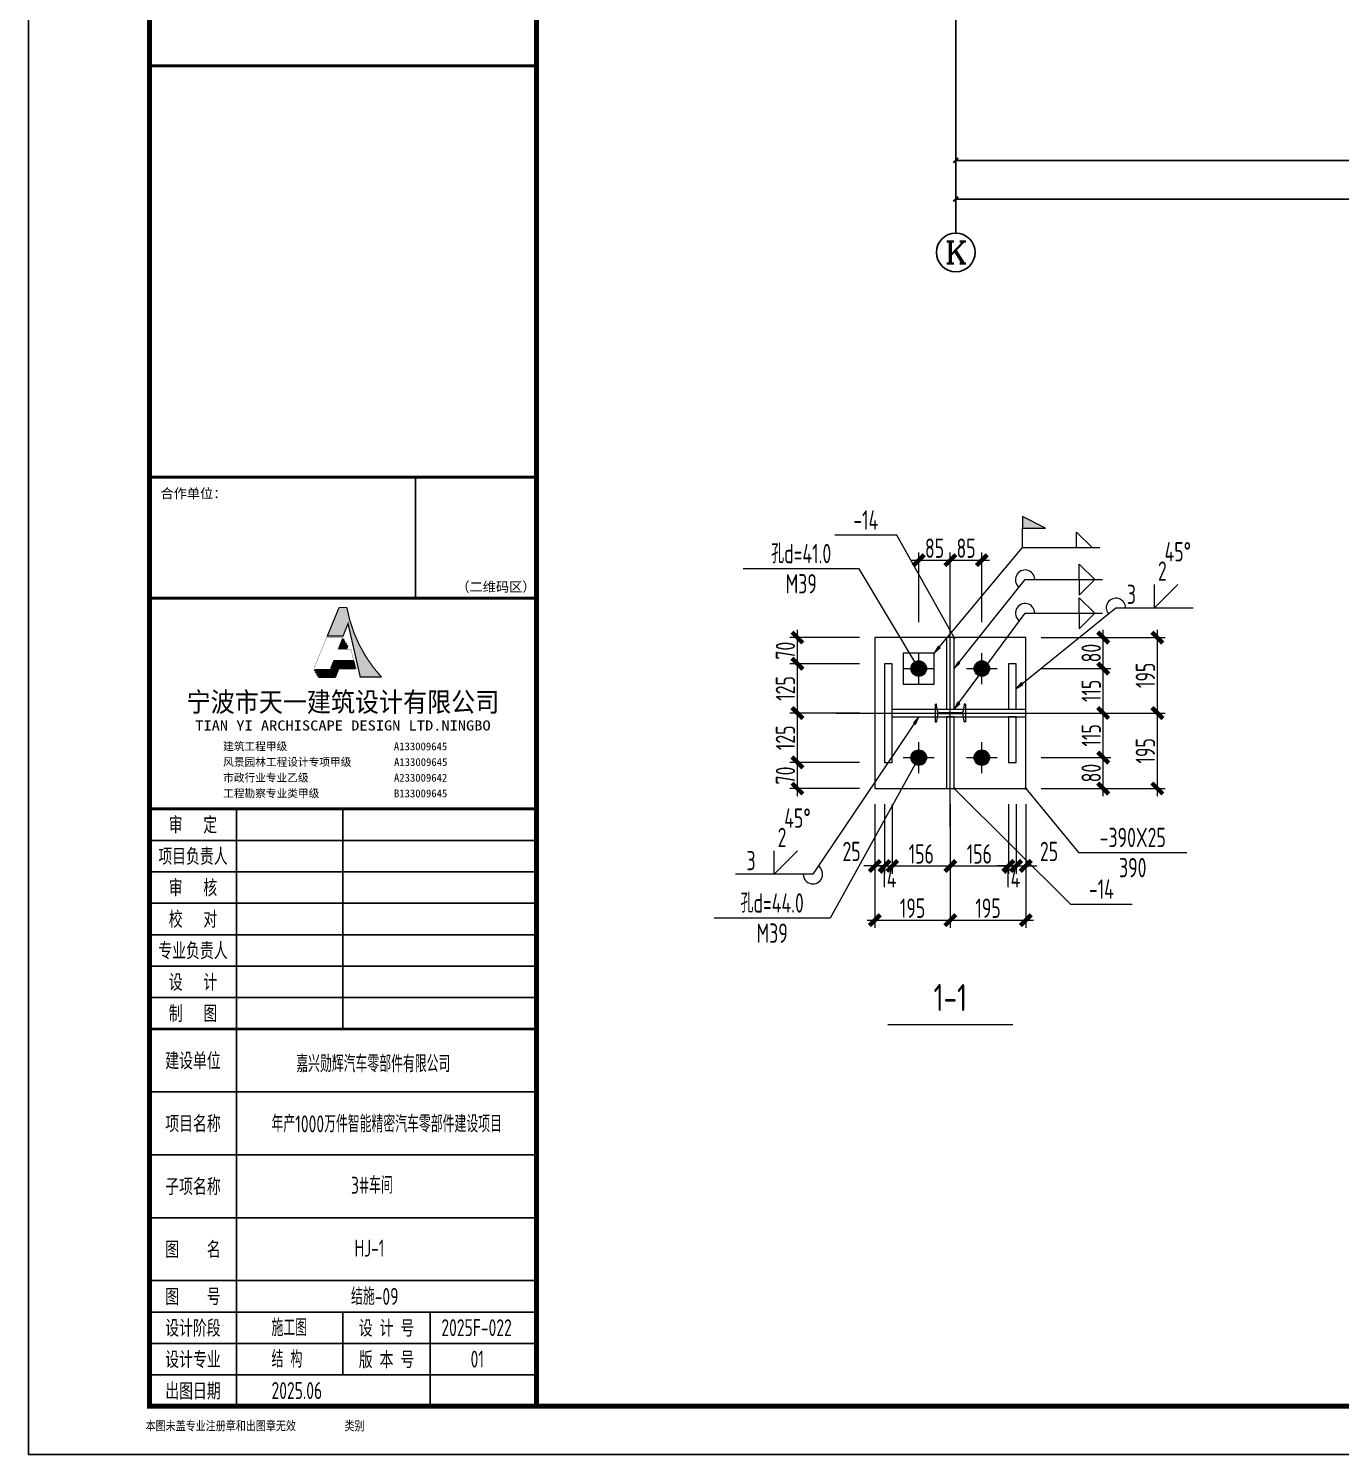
# Model space of a CAD drawing. Extents: x 712773 to 1022356, y -298958 to 209542.
# Drawn here: x 712773 to 726333, y -265658 to -250921 of the extents above; entities that cross this region are included whole.
import ezdxf
from ezdxf.enums import TextEntityAlignment as Align

# ---------------------------------------------------------------- set-up
doc = ezdxf.new("R2010")
doc.units = 0
doc.header["$LTSCALE"] = 500
doc.header["$MEASUREMENT"] = 0
for name, pattern in [('DOTE', [2.42, 2, -0.2, 0.02, -0.2]), ('线型2', [5, 3, -2]), ('线型4', [2.5, 1.5, -1])]:
    doc.linetypes.add(name, pattern=pattern)
doc.layers.get('0').update_dxf_attribs({"linetype": 'CONTINUOUS'})
doc.layers.get('DEFPOINTS').update_dxf_attribs({"linetype": 'CONTINUOUS'})
for name, color, linetype, lineweight in [('10', 7, 'CONTINUOUS', 18), ('20', 2, 'CONTINUOUS', 20), ('尺寸标注', 3, 'CONTINUOUS', 18), ('焊缝标注', 9, 'CONTINUOUS', 18), ('螺栓孔标注', 9, 'CONTINUOUS', 18), ('钢板标注', 9, 'CONTINUOUS', 18)]:
    doc.layers.add(name, color=color, linetype=linetype, lineweight=lineweight)
for name, color, linetype in [('AXIS', 3, 'CONTINUOUS'), ('AXIS_TEXT', 7, 'CONTINUOUS'), ('DOTE', 1, 'DOTE'), ('T-TK', 157, 'CONTINUOUS'), ('照明平面标注层', 111, 'CONTINUOUS')]:
    doc.layers.add(name, color=color, linetype=linetype)
doc.styles.add('_TCH_AXIS', font='COMPLEX', dxfattribs={"bigfont": 'GBCBIG'})
doc.styles.add('_TCH_DIM_T3', font='SIMPLEX', dxfattribs={"width": 0.705882, "bigfont": 'GBCBIG'})
doc.styles.add('COMPLEX', font='COMPLEX')
doc.styles.add('FromPkpm', font='Pkpmeng', dxfattribs={"width": 0.7, "bigfont": 'Pkpmchn'})
doc.styles.add('TK1-TY', font='simhei.ttf')
doc.styles.add('TK2-TY', font='', dxfattribs={"width": 0.8})
doc.styles.add('TSSD_Dimension', font='Tssdeng.shx', dxfattribs={"width": 0.7, "bigfont": 'hztxt.shx'})
doc.styles.get('TK2-TY').set_extended_font_data('NSimSun')
doc.dimstyles.new('_TCH_ARCH&&50', dxfattribs={"dimtxt": 148.75, "dimasz": 50, "dimexe": 50, "dimexo": 100, "dimgap": 50, "dimtad": 1, "dimdec": 0, "dimzin": 0, "dimdsep": 46, "dimtxsty": '_TCH_DIM_T3', "dimblk": 'ARCHTICK', "dimcen": 0.09, "dimclrt": 7, "dimazin": 2, "dimtfac": 1, "dimtdec": 0, "dimtix": 1, "dimtmove": 2, "dimatfit": 3, "dimfxl": 0, "dimtolj": 1, "dimtzin": 0, "dimarcsym": 0})

# ---------------------------------------------------------------- blocks, each defined once
blk = doc.blocks.new('sbghregsbghsegb')
at = {"layer": 'T-TK'}
blk.add_hatch(color=252, dxfattribs=at).paths.add_polyline_path([(20408, -66893), (20666, -68022), (21072, -68022, -0.138403), (20372, -66604), (20226, -66604), (19992, -67175), (20295, -67175)])
h = blk.add_hatch(color=252, dxfattribs=at)
h.paths.add_polyline_path([(20131, -67728), (20118, -67705), (20048, -67881), (20061, -67904)])
h.paths.add_polyline_path([(20155, -67770), (20142, -67747), (20072, -67923), (20085, -67946)])
h.paths.add_polyline_path([(20099, -67970), (20112, -67992), (20182, -67817), (20169, -67794)])
h.paths.add_polyline_path([(20206, -67858), (20193, -67836), (20123, -68011), (20136, -68034)])
h.paths.add_polyline_path([(20391, -67397), (20377, -67374), (20345, -67455), (20367, -67455)])
h.paths.add_polyline_path([(20366, -67355), (20353, -67332), (20304, -67455), (20326, -67455)])
h.paths.add_polyline_path([(20339, -67308), (20326, -67285), (20258, -67455), (20281, -67455)])
h.paths.add_polyline_path([(20217, -67455), (20240, -67455), (20315, -67267), (20302, -67244)])
blk.add_lwpolyline([(16300, -70757), (24300, -70757), (24300, -75307), (16300, -75307)], close=True)
for p, q in [((13800, -84100), (13800, -24700)), ((20118, -67705), (20525, -67705)), ((20131, -67728), (20531, -67728)), ((20142, -67747), (20535, -67747)), ((20155, -67770), (20541, -67770)), ((20525, -67705), (20531, -67728)), ((20535, -67747), (20541, -67770)), ((19710, -67881), (19723, -67904)), ((19710, -67881), (20048, -67881)), ((19723, -67904), (20061, -67904)), ((19734, -67923), (19748, -67946)), ((19734, -67923), (20072, -67923)), ((19748, -67946), (20085, -67946)), ((19761, -67970), (19775, -67992)), ((19761, -67970), (20099, -67970)), ((19775, -67992), (20112, -67992)), ((19786, -68011), (19799, -68034)), ((19786, -68011), (20123, -68011)), ((19799, -68034), (20136, -68034)), ((20169, -67794), (20547, -67794)), ((20182, -67817), (20552, -67817)), ((20193, -67836), (20557, -67836)), ((20206, -67858), (20562, -67858)), ((20547, -67794), (20552, -67817)), ((20557, -67836), (20562, -67858)), ((18100, -70757), (18100, -75307)), ((20300, -75307), (20300, -70757)), ((24300, -71407), (16300, -71407)), ((24300, -72057), (16300, -72057)), ((24300, -72707), (16300, -72707)), ((24300, -73357), (16300, -73357)), ((24300, -74007), (16300, -74007)), ((24300, -74657), (16300, -74657)), ((18100, -75307), (18100, -83107)), ((24300, -76607), (16300, -76607)), ((24300, -77907), (16300, -77907)), ((24300, -79207), (16300, -79207)), ((24300, -80507), (16300, -80507)), ((24300, -81157), (16300, -81157)), ((20300, -81157), (20300, -82457)), ((22100, -81157), (22100, -83107)), ((24300, -81807), (16300, -81807)), ((24300, -82457), (16300, -82457)), ((13800, -84100), (118900, -84100))]:
    blk.add_line(p, q, dxfattribs=at)
at = {"layer": 'T-TK', "color": 3}
for p, q in [((20217, -67455), (20302, -67244)), ((20240, -67455), (20315, -67267)), ((20258, -67455), (20326, -67285)), ((20281, -67455), (20339, -67308)), ((20302, -67244), (20315, -67267)), ((20304, -67455), (20353, -67332)), ((20326, -67285), (20339, -67308)), ((20326, -67455), (20366, -67355)), ((20345, -67455), (20377, -67374)), ((20353, -67332), (20366, -67355)), ((20367, -67455), (20391, -67397)), ((20377, -67374), (20391, -67397)), ((20048, -67881), (20118, -67705)), ((20061, -67904), (20131, -67728)), ((20072, -67923), (20142, -67747)), ((20085, -67946), (20155, -67770)), ((20118, -67705), (20131, -67728)), ((20142, -67747), (20155, -67770)), ((20048, -67881), (20061, -67904)), ((20072, -67923), (20085, -67946)), ((20099, -67970), (20169, -67794)), ((20099, -67970), (20112, -67992)), ((20112, -67992), (20182, -67817)), ((20123, -68011), (20193, -67836)), ((20123, -68011), (20136, -68034)), ((20136, -68034), (20206, -67858)), ((20169, -67794), (20182, -67817)), ((20193, -67836), (20206, -67858))]:
    blk.add_line(p, q, dxfattribs=at)
at = {"layer": 'T-TK'}
for points, const_width in [([(16300, -83100), (117900, -83100), (117900, -25700), (16300, -25700)], 100), ([(24300, -83100), (16300, -83100), (16300, -46400), (24300, -46400)], 100), ([(16300, -83100), (24300, -83100), (24300, -55400), (16300, -55400)], 60), ([(24300, -66400), (16300, -66400), (16300, -63900), (24300, -63900)], 60), ([(19697, -67859), (19960, -67222), (20289, -67222), (20196, -67455), (20465, -67455), (20520, -67683), (20105, -67683), (20035, -67859)], 5.66)]:
    blk.add_lwpolyline(points, close=True, dxfattribs=dict(at, const_width=const_width))
blk.add_lwpolyline([(21800, -63900), (24300, -63900), (24300, -66400), (21800, -66400)], close=True, dxfattribs=at)
at = {"layer": 'T-TK', "const_width": 22.5}
blk.add_lwpolyline([(20219, -66592), (20381, -66592, 0.141579), (21098, -68034), (20656, -68034), (20404, -66932), (20303, -67186), (19974, -67186), (20219, -66592)], format="xyb", dxfattribs=at)
at = {"layer": 'T-TK', "const_width": 5.66}
for points in [[(20381, -66592, 0.141579), (21098, -68034), (20656, -68034), (20404, -66932), (20303, -67186), (19974, -67186), (20219, -66592)], [(20372, -66604, 0.138403), (21072, -68022), (20666, -68022), (20408, -66893), (20295, -67175), (19992, -67175), (20226, -66604)]]:
    blk.add_lwpolyline(points, format="xyb", close=True, dxfattribs=at)
at = {"layer": 'T-TK', "const_width": 60}
for points in [[(24300, -70757), (16300, -70757)], [(24300, -75307), (16300, -75307)], [(24300, -75307), (16300, -75307)]]:
    blk.add_lwpolyline(points, dxfattribs=at)
at = {"layer": 'AXIS_TEXT', "style": 'TSSD_Dimension', "width": 0.7}
for s, p in [('嘉兴勋辉汽车零部件有限公司 ', (19335, -76200)), ('年产1000万件智能精密汽车零部件建设项目', (18823, -77442)), ('施工图', (18823, -81654)), ('2025F-022', (22334, -81654)), ('结 构 ', (18823, -82304)), ('01', (22938, -82304)), ('2025.06', (18823, -82954))]:
    blk.add_text(s, height=350, dxfattribs=at).set_placement(p)
at = {"layer": 'T-TK', "style": 'TK1-TY'}
for s, height, p in [('合作单位：', 200, (16528, -64336)), ('合作单位：', 200, (16528, -64336)), ('（二维码区）', 200, (22644, -66267)), ('建筑工程甲级                    A133009645', 162, (17823, -69546)), ('风景园林工程设计专项甲级        A133009645', 162, (17823, -69870)), ('市政行业专业乙级                A233009642', 162, (17823, -70194)), ('工程勘察专业类甲级              B133009645', 162, (17823, -70518))]:
    blk.add_text(s, height=height, dxfattribs=at).set_placement(p)
at = {"layer": 'T-TK'}
for s, height, style, width, p in [('宁波市天一建筑设计有限公司', 405, 'TK1-TY', 0.9, (20300, -68547)), ('TIAN YI ARCHISCAPE DESIGN LTD.NINGBO', 207.8, 'TK1-TY', 1.2, (20300, -69033)), ('审   定', 300, 'TK2-TY', 0.7, (17200, -71082)), ('项目负责人', 300, 'TK2-TY', 0.7, (17200, -71732)), ('审   核', 300, 'TK2-TY', 0.7, (17200, -72382)), ('校   对', 300, 'TK2-TY', 0.7, (17200, -73032)), ('专业负责人', 300, 'TK2-TY', 0.7, (17200, -73682)), ('设   计', 300, 'TK2-TY', 0.7, (17200, -74332)), ('制   图', 300, 'TK2-TY', 0.7, (17200, -74982)), ('建设单位', 300, 'TK2-TY', 0.7, (17200, -75957)), ('项目名称', 300, 'TK2-TY', 0.7, (17200, -77257)), ('子项名称', 300, 'TK2-TY', 0.7, (17200, -78557)), ('图    名', 300, 'TK2-TY', 0.7, (17200, -79857)), ('图    号', 300, 'TK2-TY', 0.7, (17200, -80832)), ('设计阶段', 300, 'TK2-TY', 0.7, (17200, -81482)), ('设 计 号', 300, 'TK2-TY', 0.7, (21200, -81483)), ('设计专业', 300, 'TK2-TY', 0.7, (17200, -82132)), ('版 本 号', 300, 'TK2-TY', 0.7, (21200, -82134)), ('出图日期', 300, 'TK2-TY', 0.7, (17200, -82782))]:
    blk.add_text(s, height=height, dxfattribs=dict(at, style=style, width=width)).set_placement(p, align=Align.MIDDLE_CENTER)
at = {"layer": 'T-TK', "style": 'TK2-TY', "width": 0.8}
for s, height, p in [('本图未盖专业注册章和出图章无效', 189.87, (16220, -83601)), ('类别', 189.9, (20332, -83601))]:
    blk.add_text(s, height=height, dxfattribs=at).set_placement(p)
blk = doc.blocks.new('vgxfcbc')
at = {"layer": '10', "color": 1, "linetype": '线型4', "ltscale": 100}
for p, q in [((2767494, 268004), (2767494, 267819)), ((2767494, 268004), (2767504, 268004)), ((2767518, 267930), (2767510, 267997)), ((2767793, 267997), (2767785, 267930)), ((2767809, 268004), (2767798, 268004)), ((2767809, 268004), (2767809, 267819)), ((2767494, 267819), (2767504, 267819)), ((2767518, 267892), (2767510, 267825)), ((2767793, 267825), (2767785, 267892)), ((2767809, 267819), (2767798, 267819))]:
    blk.add_line(p, q, dxfattribs=at)
for points in [[(2767531, 267917), (2767771, 267917, 0.35153), (2767785, 267930)], [(2767785, 267892, 0.35153), (2767771, 267905), (2767531, 267905)]]:
    blk.add_lwpolyline(points, format="xyb", dxfattribs=at)
for centre, radius, start, end in [((2767504, 267998), 5.35, 350.5243, 93.7652), ((2767532, 267932), 14.8, 189.1191, 266.5916), ((2767532, 267890), 14.8, 93.4084, 170.8809), ((2767798, 267998), 5.35, 86.2348, 189.4757), ((2767504, 267824), 5.35, 266.2348, 9.4757), ((2767798, 267824), 5.35, 170.5243, 273.7652)]:
    blk.add_arc(centre, radius, start, end, dxfattribs=at)
blk = doc.blocks.new('_ArchTick')
at = {"color": 0, "linetype": 'ByBlock', "const_width": 0.4}
blk.add_lwpolyline([(-0.5, -0.5), (0.5, 0.5)], dxfattribs=at)
blk = doc.blocks.new('*D255')
at = {"layer": 'AXIS', "color": 0, "lineweight": -2, "transparency": 16777216}
for p, q in [((722357, -251135), (722357, -252735)), ((761357, -251135), (761357, -252735)), ((722357, -252685), (761357, -252685))]:
    blk.add_line(p, q, dxfattribs=at)
at = {"layer": 'DEFPOINTS', "color": 0, "transparency": 16777216}
for p in [(722357, -251035), (761357, -251035), (761357, -252685)]:
    blk.add_point(p, dxfattribs=at)
at = {"layer": 'AXIS', "color": 0, "lineweight": -2, "transparency": 16777216, "xscale": 50, "yscale": 50, "zscale": 50, "rotation": 180}
blk.add_blockref('_ArchTick', (722357, -252685), dxfattribs=at)
at = {"layer": 'AXIS', "color": 0, "lineweight": -2, "transparency": 16777216, "xscale": 50, "yscale": 50, "zscale": 50}
blk.add_blockref('_ArchTick', (761357, -252685), dxfattribs=at)
at = {"layer": 'AXIS', "color": 7, "transparency": 16777216, "insert": (741857, -252561), "char_height": 148.8, "attachment_point": 5, "style": '_TCH_DIM_T3'}
blk.add_mtext('\\A1;39000', dxfattribs=at)
blk = doc.blocks.new('*D256')
at = {"layer": 'AXIS', "color": 0, "lineweight": -2, "transparency": 16777216}
for p, q in [((722357, -251135), (722357, -252335)), ((761357, -251135), (761357, -252335)), ((722357, -252285), (761357, -252285))]:
    blk.add_line(p, q, dxfattribs=at)
at = {"layer": 'DEFPOINTS', "color": 0, "transparency": 16777216}
for p in [(722357, -251035), (761357, -251035), (761357, -252285)]:
    blk.add_point(p, dxfattribs=at)
at = {"layer": 'AXIS', "color": 0, "lineweight": -2, "transparency": 16777216, "xscale": 50, "yscale": 50, "zscale": 50, "rotation": 180}
blk.add_blockref('_ArchTick', (722357, -252285), dxfattribs=at)
at = {"layer": 'AXIS', "color": 0, "lineweight": -2, "transparency": 16777216, "xscale": 50, "yscale": 50, "zscale": 50}
blk.add_blockref('_ArchTick', (761357, -252285), dxfattribs=at)
at = {"layer": 'AXIS', "color": 7, "transparency": 16777216, "insert": (741857, -252161), "char_height": 148.8, "attachment_point": 5, "style": '_TCH_DIM_T3'}
blk.add_mtext('\\A1;39000', dxfattribs=at)
blk = doc.blocks.new('_AXISO')
blk.add_circle((0, 0), 0.5)
at = {"layer": 'AXIS_TEXT', "style": 'COMPLEX', "width": 1.302083}
blk.add_attdef('A', text='', height=0.56, dxfattribs=at).set_placement((-0.25, -0.28), (0.25, -0.28), align=Align.FIT)

msp = doc.modelspace()

# ---------------------------------------------------------------- hatches: boundary and pattern name
at = {"layer": '10'}
h = msp.add_hatch(color=1, dxfattribs=at)
edge = h.paths.add_edge_path()
edge.add_arc((721974.3, -257535.8), 80, 0, 360)
h = msp.add_hatch(color=1, dxfattribs=at)
edge = h.paths.add_edge_path()
edge.add_arc((722626.3, -257535.8), 80, 0, 360)
h = msp.add_hatch(color=1, dxfattribs=at)
edge = h.paths.add_edge_path()
edge.add_arc((721974.3, -258455.8), 80, 0, 360)
h = msp.add_hatch(color=1, dxfattribs=at)
edge = h.paths.add_edge_path()
edge.add_arc((722626.3, -258455.8), 80, 0, 360)
at = {"layer": '焊缝标注', "transparency": 33554687}
for points in [[(723045.4, -256084.6), (723285.4, -256084.6), (723045.4, -255964.6)], [(722134.3, -257375.8), (722194.8, -257322.1), (722176.4, -257306.7)], [(722340.3, -257535.8), (722399.6, -257480.7), (722380.8, -257465.8)], [(722980.3, -257740.8), (723050.1, -257699.9), (723035, -257681.2)], [(722340.3, -257955.8), (722397.5, -257898.6), (722378.2, -257884.3)], [(721974.3, -258035.8), (721919.7, -258095.5), (721939.6, -258108.9)]]:
    msp.add_hatch(color=256, dxfattribs=at).paths.add_polyline_path(points)
at = {"layer": '螺栓孔标注'}
h = msp.add_hatch(color=256, dxfattribs=at)
edge = h.paths.add_edge_path()
edge.add_arc((721974.3, -257535.8), 8, 0, 360)
h = msp.add_hatch(color=256, dxfattribs=at)
edge = h.paths.add_edge_path()
edge.add_arc((721974.3, -258455.8), 8, 0, 360)
at = {"layer": '钢板标注'}
h = msp.add_hatch(color=256, dxfattribs=at)
edge = h.paths.add_edge_path()
edge.add_arc((722340.3, -257215.8), 8, 0, 360)
h = msp.add_hatch(color=256, dxfattribs=at)
edge = h.paths.add_edge_path()
edge.add_arc((722340.3, -258775.8), 8, 0, 360)
h = msp.add_hatch(color=256, dxfattribs=at)
edge = h.paths.add_edge_path()
edge.add_arc((723080.3, -258775.8), 8, 0, 360)

# ---------------------------------------------------------------- linework, layer by layer
at = {"layer": '10', "linetype": '线型2', "ltscale": 100}
for p, q in [((722300.3, -259175.8), (722300.3, -256815.8)), ((721120.3, -257995.8), (723480.3, -257995.8))]:
    msp.add_line(p, q, dxfattribs=at)
at = {"layer": '10', "ltscale": 100}
for p, q in [((721974.3, -257695.8), (721974.3, -257375.8)), ((722626.3, -257695.8), (722626.3, -257375.8)), ((721814.3, -257535.8), (722134.3, -257535.8)), ((722466.3, -257535.8), (722786.3, -257535.8)), ((721974.3, -258615.8), (721974.3, -258295.8)), ((722626.3, -258615.8), (722626.3, -258295.8)), ((721814.3, -258455.8), (722134.3, -258455.8)), ((722466.3, -258455.8), (722786.3, -258455.8))]:
    msp.add_line(p, q, dxfattribs=at)
at = {"layer": '10', "color": 2, "ltscale": 100}
for p, q in [((721620.3, -257485.8), (721620.3, -258505.8)), ((721700.3, -257485.8), (721620.3, -257485.8)), ((721700.3, -258505.8), (721700.3, -257485.8)), ((722900.3, -257485.8), (722900.3, -257955.8)), ((722980.3, -257485.8), (722900.3, -257485.8)), ((722980.3, -257955.8), (722980.3, -257485.8)), ((721700.3, -257955.8), (723080.3, -257955.8)), ((722900.3, -257955.8), (722980.3, -257955.8)), ((721700.3, -258035.8), (723080.3, -258035.8)), ((722900.3, -258035.8), (722900.3, -258505.8)), ((722980.3, -258035.8), (722900.3, -258035.8)), ((722980.3, -258505.8), (722980.3, -258035.8)), ((721620.3, -258505.8), (721700.3, -258505.8)), ((722900.3, -258505.8), (722980.3, -258505.8))]:
    msp.add_line(p, q, dxfattribs=at)
at = {"layer": '10', "ltscale": 100, "const_width": 15.2}
msp.add_lwpolyline([(721652.3, -261215.8), (722948.3, -261215.8)], dxfattribs=at)
at = {"layer": '10', "color": 1, "ltscale": 100}
for centre in [(721974.3, -257535.8), (722626.3, -257535.8), (721974.3, -258455.8), (722626.3, -258455.8)]:
    msp.add_circle(centre, 80, dxfattribs=at)
at = {"layer": '20', "ltscale": 100}
for p, q in [((721520.3, -257215.8), (721520.3, -258775.8)), ((723080.3, -257215.8), (721520.3, -257215.8)), ((722260.3, -257215.8), (722260.3, -257955.8)), ((722340.3, -257215.8), (722260.3, -257215.8)), ((722340.3, -257955.8), (722340.3, -257215.8)), ((723080.3, -258775.8), (723080.3, -257215.8)), ((721814.3, -257375.8), (721814.3, -257695.8)), ((722134.3, -257375.8), (721814.3, -257375.8)), ((722134.3, -257695.8), (722134.3, -257375.8)), ((721814.3, -257695.8), (722134.3, -257695.8)), ((722260.3, -257955.8), (722340.3, -257955.8)), ((722260.3, -258035.8), (722260.3, -258775.8)), ((722340.3, -258035.8), (722260.3, -258035.8)), ((722340.3, -258775.8), (722340.3, -258035.8)), ((721520.3, -258775.8), (723080.3, -258775.8)), ((722260.3, -258775.8), (722340.3, -258775.8))]:
    msp.add_line(p, q, dxfattribs=at)
at = {"layer": 'AXIS'}
msp.add_line((722356.8, -251035.4), (722356.8, -253035.4), dxfattribs=at)
at = {"layer": 'DOTE'}
msp.add_line((722356.8, -243035.4), (722356.8, -251035.4), dxfattribs=at)
at = {"layer": '尺寸标注', "linetype": 'Continuous', "lineweight": 18}
for p, q in [((721974.3, -257055.8), (721974.3, -256335.8)), ((722300.3, -257055.8), (722300.3, -256335.8)), ((722300.3, -257055.8), (722300.3, -256335.8)), ((722626.3, -257055.8), (722626.3, -256335.8)), ((721894.3, -256415.8), (722380.3, -256415.8)), ((722220.3, -256415.8), (722706.3, -256415.8)), ((720720.3, -257565.8), (720720.3, -257135.8)), ((723880.3, -257615.8), (723880.3, -257135.8)), ((724440.3, -258075.8), (724440.3, -257135.8)), ((721360.3, -257215.8), (720640.3, -257215.8)), ((723240.3, -257215.8), (724520.3, -257215.8)), ((723240.3, -257215.8), (723960.3, -257215.8)), ((720720.3, -258075.8), (720720.3, -257405.8)), ((721360.3, -257485.8), (720640.3, -257485.8)), ((721360.3, -257485.8), (720640.3, -257485.8)), ((723240.3, -257535.8), (723960.3, -257535.8)), ((723240.3, -257535.8), (723960.3, -257535.8)), ((723880.3, -258075.8), (723880.3, -257455.8)), ((721360.3, -257995.8), (720640.3, -257995.8)), ((721360.3, -257995.8), (720640.3, -257995.8)), ((720720.3, -258585.8), (720720.3, -257915.8)), ((723240.3, -257995.8), (724520.3, -257995.8)), ((723240.3, -257995.8), (724520.3, -257995.8)), ((723240.3, -257995.8), (723960.3, -257995.8)), ((723240.3, -257995.8), (723960.3, -257995.8)), ((723880.3, -258535.8), (723880.3, -257915.8)), ((724440.3, -258855.8), (724440.3, -257915.8)), ((720720.3, -258855.8), (720720.3, -258425.8)), ((723240.3, -258455.8), (723960.3, -258455.8)), ((723240.3, -258455.8), (723960.3, -258455.8)), ((723880.3, -258855.8), (723880.3, -258375.8)), ((721360.3, -258505.8), (720640.3, -258505.8)), ((721360.3, -258505.8), (720640.3, -258505.8)), ((721360.3, -258775.8), (720640.3, -258775.8)), ((723240.3, -258775.8), (724520.3, -258775.8)), ((723240.3, -258775.8), (723960.3, -258775.8)), ((721520.3, -258935.8), (721520.3, -260215.8)), ((721520.3, -258935.8), (721520.3, -259655.8)), ((721620.3, -258935.8), (721620.3, -259655.8)), ((721620.3, -258935.8), (721620.3, -259655.8)), ((721700.3, -258935.8), (721700.3, -259655.8)), ((721700.3, -258935.8), (721700.3, -259655.8)), ((722300.3, -258935.8), (722300.3, -260215.8)), ((722300.3, -258935.8), (722300.3, -260215.8)), ((722300.3, -258935.8), (722300.3, -259655.8)), ((722300.3, -258935.8), (722300.3, -259655.8)), ((722900.3, -258935.8), (722900.3, -259655.8)), ((722900.3, -258935.8), (722900.3, -259655.8)), ((722980.3, -258935.8), (722980.3, -259655.8)), ((722980.3, -258935.8), (722980.3, -259655.8)), ((723080.3, -258935.8), (723080.3, -260215.8)), ((723080.3, -258935.8), (723080.3, -259655.8)), ((721520.3, -259575.8), (721407.2, -259575.8)), ((721620.3, -259575.8), (721507.2, -259575.8)), ((721520.3, -259575.8), (721620.3, -259575.8)), ((721620.3, -259575.8), (722380.3, -259575.8)), ((721620.3, -259575.8), (721700.3, -259575.8)), ((721620.3, -259575.8), (721733.4, -259575.8)), ((721700.3, -259575.8), (721813.4, -259575.8)), ((722220.3, -259575.8), (722980.3, -259575.8)), ((722900.3, -259575.8), (722787.2, -259575.8)), ((722980.3, -259575.8), (722867.2, -259575.8)), ((722900.3, -259575.8), (722980.3, -259575.8)), ((722980.3, -259575.8), (723080.3, -259575.8)), ((722980.3, -259575.8), (723093.4, -259575.8)), ((723080.3, -259575.8), (723193.4, -259575.8)), ((721440.3, -260135.8), (722380.3, -260135.8)), ((722220.3, -260135.8), (723160.3, -260135.8))]:
    msp.add_line(p, q, dxfattribs=at)
at = {"layer": '焊缝标注', "linetype": 'Continuous'}
for p, q in [((723045.4, -255964.6), (723045.4, -256084.6)), ((723285.4, -256084.6), (723045.4, -255964.6)), ((723045.4, -256084.6), (723285.4, -256084.6)), ((722176.4, -257306.7), (722134.3, -257375.8)), ((722134.3, -257375.8), (722194.8, -257322.1)), ((722194.8, -257322.1), (722176.4, -257306.7)), ((722380.8, -257465.8), (722340.3, -257535.8)), ((722340.3, -257535.8), (722399.6, -257480.7)), ((722399.6, -257480.7), (722380.8, -257465.8)), ((723035, -257681.2), (722980.3, -257740.8)), ((722980.3, -257740.8), (723050.1, -257699.9)), ((723050.1, -257699.9), (723035, -257681.2)), ((722378.2, -257884.3), (722340.3, -257955.8)), ((722340.3, -257955.8), (722397.5, -257898.6)), ((722397.5, -257898.6), (722378.2, -257884.3)), ((721974.3, -258035.8), (721919.7, -258095.5)), ((721919.7, -258095.5), (721939.6, -258108.9)), ((721939.6, -258108.9), (721974.3, -258035.8))]:
    msp.add_line(p, q, dxfattribs=at)
at = {"layer": '焊缝标注', "ltscale": 100}
for p, q in [((723045.4, -256284.6), (723045.4, -256084.6)), ((723605.4, -256284.6), (723605.4, -256124.6)), ((723605.4, -256124.6), (723765.4, -256284.6)), ((723045.4, -256284.6), (723845.4, -256284.6)), ((723633.2, -256616.9), (723633.2, -256456.9)), ((723633.2, -256456.9), (723793.2, -256616.9)), ((723073.2, -256616.9), (723873.2, -256616.9)), ((723633.2, -256616.9), (723633.2, -256776.9)), ((723633.2, -256776.9), (723793.2, -256616.9)), ((724411.8, -256908.7), (724651.8, -256668.7)), ((724411.8, -256908.7), (724411.8, -256668.7)), ((723633.2, -256963.7), (723633.2, -256803.7)), ((723633.2, -256803.7), (723793.2, -256963.7)), ((723073.2, -256963.7), (723873.2, -256963.7)), ((723633.2, -256963.7), (723633.2, -257123.7)), ((723633.2, -257123.7), (723793.2, -256963.7)), ((724011.8, -256908.7), (724811.8, -256908.7)), ((720481, -259661), (720721, -259421)), ((720481, -259661), (720481, -259421)), ((720881, -259661), (720081, -259661))]:
    msp.add_line(p, q, dxfattribs=at)
at = {"layer": '焊缝标注', "lineweight": 18, "ltscale": 100}
for p, q in [((722134.3, -257375.8), (723045.4, -256284.6)), ((722340.3, -257535.8), (723073.2, -256616.9)), ((722340.3, -257955.8), (723073.2, -256963.7)), ((722980.3, -257740.8), (724011.8, -256908.7)), ((721974.3, -258035.8), (720881, -259661))]:
    msp.add_line(p, q, dxfattribs=at)
at = {"layer": '焊缝标注', "ltscale": 100}
for centre, start, end in [((723073.2, -256616.9), 0, 231.42166), ((724011.8, -256908.7), 0, 218.89282), ((723073.2, -256963.7), 0, 233.54282), ((720881, -259661), 180, 56.07224)]:
    msp.add_arc(centre, 100, start, end, dxfattribs=at)
at = {"layer": '螺栓孔标注', "ltscale": 100}
for p, q in [((721359.7, -256503.6), (720159.7, -256503.6)), ((721974.3, -257535.8), (721359.7, -256503.6)), ((721974.3, -258455.8), (721059.3, -260114.3)), ((721059.3, -260114.3), (719859.3, -260114.3))]:
    msp.add_line(p, q, dxfattribs=at)
for centre in [(721974.3, -257535.8), (721974.3, -258455.8)]:
    msp.add_circle(centre, 8, dxfattribs=at)
at = {"layer": '钢板标注', "ltscale": 100}
for p, q in [((721746.8, -256157.3), (721106.8, -256157.3)), ((722340.3, -257215.8), (721746.8, -256157.3)), ((722340.3, -258775.8), (723541.6, -259970.3)), ((723080.3, -258775.8), (723626, -259437)), ((723626, -259437), (724746, -259437)), ((723541.6, -259970.3), (724181.6, -259970.3))]:
    msp.add_line(p, q, dxfattribs=at)
for centre in [(722340.3, -257215.8), (722340.3, -258775.8), (723080.3, -258775.8)]:
    msp.add_circle(centre, 8, dxfattribs=at)

# ---------------------------------------------------------------- block references
msp.add_blockref('vgxfcbc', (-2045350.8, -525906.9))
at = {"layer": 'AXIS'}
ref = msp.add_blockref('_AXISO', (722356.8, -253235.4), dxfattribs=dict(at, xscale=400, yscale=400, zscale=400))
ref.add_attrib('A', 'K', dxfattribs={"layer": 'AXIS_TEXT', "height": 226.3, "style": '_TCH_AXIS', "width": 1.381579}).set_placement((722243.6, -253348.5), (722469.9, -253348.5), align=Align.FIT)
at = {"layer": '尺寸标注', "linetype": 'Continuous', "lineweight": 18, "xscale": 113.1359985351563, "yscale": 113.1359985351563, "zscale": 113.1359985351563}
for p, rotation in [((721974.3, -256415.8), 180), ((722300.3, -256415.8), 180), ((720720.3, -257215.8), 90), ((723880.3, -257215.8), 90), ((724440.3, -257215.8), 90), ((720720.3, -257485.8), 270), ((720720.3, -257485.8), 90), ((723880.3, -257535.8), 270), ((723880.3, -257535.8), 90), ((720720.3, -257995.8), 270), ((720720.3, -257995.8), 90), ((723880.3, -257995.8), 270), ((723880.3, -257995.8), 90), ((724440.3, -257995.8), 270), ((724440.3, -257995.8), 90), ((720720.3, -258505.8), 270), ((720720.3, -258505.8), 90), ((723880.3, -258455.8), 270), ((723880.3, -258455.8), 90), ((720720.3, -258775.8), 270), ((723880.3, -258775.8), 270), ((724440.3, -258775.8), 270), ((721620.3, -259575.8), 180), ((721700.3, -259575.8), 180), ((721700.3, -259575.8), 180), ((722300.3, -259575.8), 180), ((722980.3, -259575.8), 180), ((723080.3, -259575.8), 180), ((721520.3, -260135.8), 180), ((722300.3, -260135.8), 180)]:
    msp.add_blockref('_ArchTick', p, dxfattribs=dict(at, rotation=rotation))
for p in [(722300.3, -256415.8), (722626.3, -256415.8), (721520.3, -259575.8), (721620.3, -259575.8), (722300.3, -259575.8), (722900.3, -259575.8), (722900.3, -259575.8), (722980.3, -259575.8), (722300.3, -260135.8), (723080.3, -260135.8)]:
    msp.add_blockref('_ArchTick', p, dxfattribs=at)
at = {"layer": '照明平面标注层', "xscale": 0.5, "yscale": 0.5, "zscale": 0.5}
msp.add_blockref('sbghregsbghsegb', (705873, -223607.5), dxfattribs=at)

# ---------------------------------------------------------------- texts
at = {"layer": '10', "lineweight": 25, "style": 'FromPkpm', "width": 0.77}
msp.add_text('1-1', height=280, dxfattribs=at).set_placement((722300.3, -260935.8), align=Align.MIDDLE_CENTER)
at = {"layer": 'AXIS_TEXT', "style": 'TSSD_Dimension', "width": 0.7}
for s, p in [('3#车间', (716106.1, -262962.8)), ('HJ-1', (716141.9, -263612.8)), ('结施-09', (716106.1, -264111.8))]:
    msp.add_text(s, height=175, dxfattribs=at).set_placement(p)
at = {"layer": '尺寸标注', "color": 9, "linetype": 'Continuous', "lineweight": 18, "char_height": 200, "attachment_point": 5, "style": 'FromPkpm'}
for s, insert in [('\\A1;85', (722137.3, -256291.8)), ('\\A1;85', (722463.3, -256291.8)), ('\\A1;25', (721279.9, -259425.8)), ('\\A1;156', (722000.3, -259451.8)), ('\\A1;156', (722600.3, -259451.8)), ('\\A1;25', (723320.7, -259425.8)), ('\\A1;14', (721660.3, -259699.8)), ('\\A1;14', (722940.3, -259699.8)), ('\\A1;195', (721910.3, -260011.8)), ('\\A1;195', (722690.3, -260011.8))]:
    msp.add_mtext(s, dxfattribs=dict(at, insert=insert))
at = {"layer": '尺寸标注', "color": 9, "linetype": 'Continuous', "lineweight": 18, "char_height": 200, "attachment_point": 5, "rotation": 90, "style": 'FromPkpm'}
for s, insert in [('\\A1;70', (720596.3, -257350.8)), ('\\A1;80', (723756.3, -257375.8)), ('\\A1;195', (724316.3, -257605.8)), ('\\A1;125', (720596.3, -257740.8)), ('\\A1;115', (723756.3, -257765.8)), ('\\A1;125', (720596.3, -258250.8)), ('\\A1;115', (723756.3, -258225.8)), ('\\A1;195', (724316.3, -258385.8)), ('\\A1;70', (720596.3, -258640.8)), ('\\A1;80', (723756.3, -258615.8))]:
    msp.add_mtext(s, dxfattribs=dict(at, insert=insert))
at = {"layer": '焊缝标注', "style": 'FromPkpm', "width": 0.7}
for s, p in [('45°', (724651.8, -256428.7)), ('2', (724491.8, -256628.7)), ('3', (724171.8, -256868.7)), ('45°', (720721, -259181)), ('2', (720561, -259381)), ('3', (720241, -259621))]:
    msp.add_text(s, height=200, dxfattribs=at).set_placement(p, align=Align.CENTER)
at = {"layer": '螺栓孔标注', "style": 'FromPkpm', "width": 0.7}
for s, p in [('孔d=41.0', (720759.7, -256447.6)), ('孔d=44.0', (720459.3, -260058.3))]:
    msp.add_text(s, height=200, dxfattribs=at).set_placement(p, align=Align.CENTER)
for p in [(720759.7, -256559.6), (720459.3, -260170.3)]:
    msp.add_text('M39', height=200, dxfattribs=at).set_placement(p, align=Align.TOP_CENTER)
at = {"layer": '钢板标注', "style": 'FromPkpm', "width": 0.7}
for s, p in [('-14', (721426.8, -256101.3)), ('-390X25', (724186, -259381)), ('-14', (723861.6, -259914.3))]:
    msp.add_text(s, height=200, dxfattribs=at).set_placement(p, align=Align.CENTER)
msp.add_text('390', height=200, dxfattribs=at).set_placement((724186, -259493), align=Align.TOP_CENTER)

# ---------------------------------------------------------------- dimensions: what is measured, and where the dimension line sits
at = {"layer": 'AXIS'}
for distance, picture, middle in [(-1650, '*D255', (741856.8, -252561)), (-1250, '*D256', (741856.8, -252161))]:
    dim = msp.add_aligned_dim(p1=(722356.8, -251035.4), p2=(761356.8, -251035.4), distance=distance, dimstyle='_TCH_ARCH&&50', dxfattribs=at)
    dim.commit()
    dim.dimension.update_dxf_attribs({"geometry": picture, "text_midpoint": middle})

doc.saveas('drawing.dxf')
